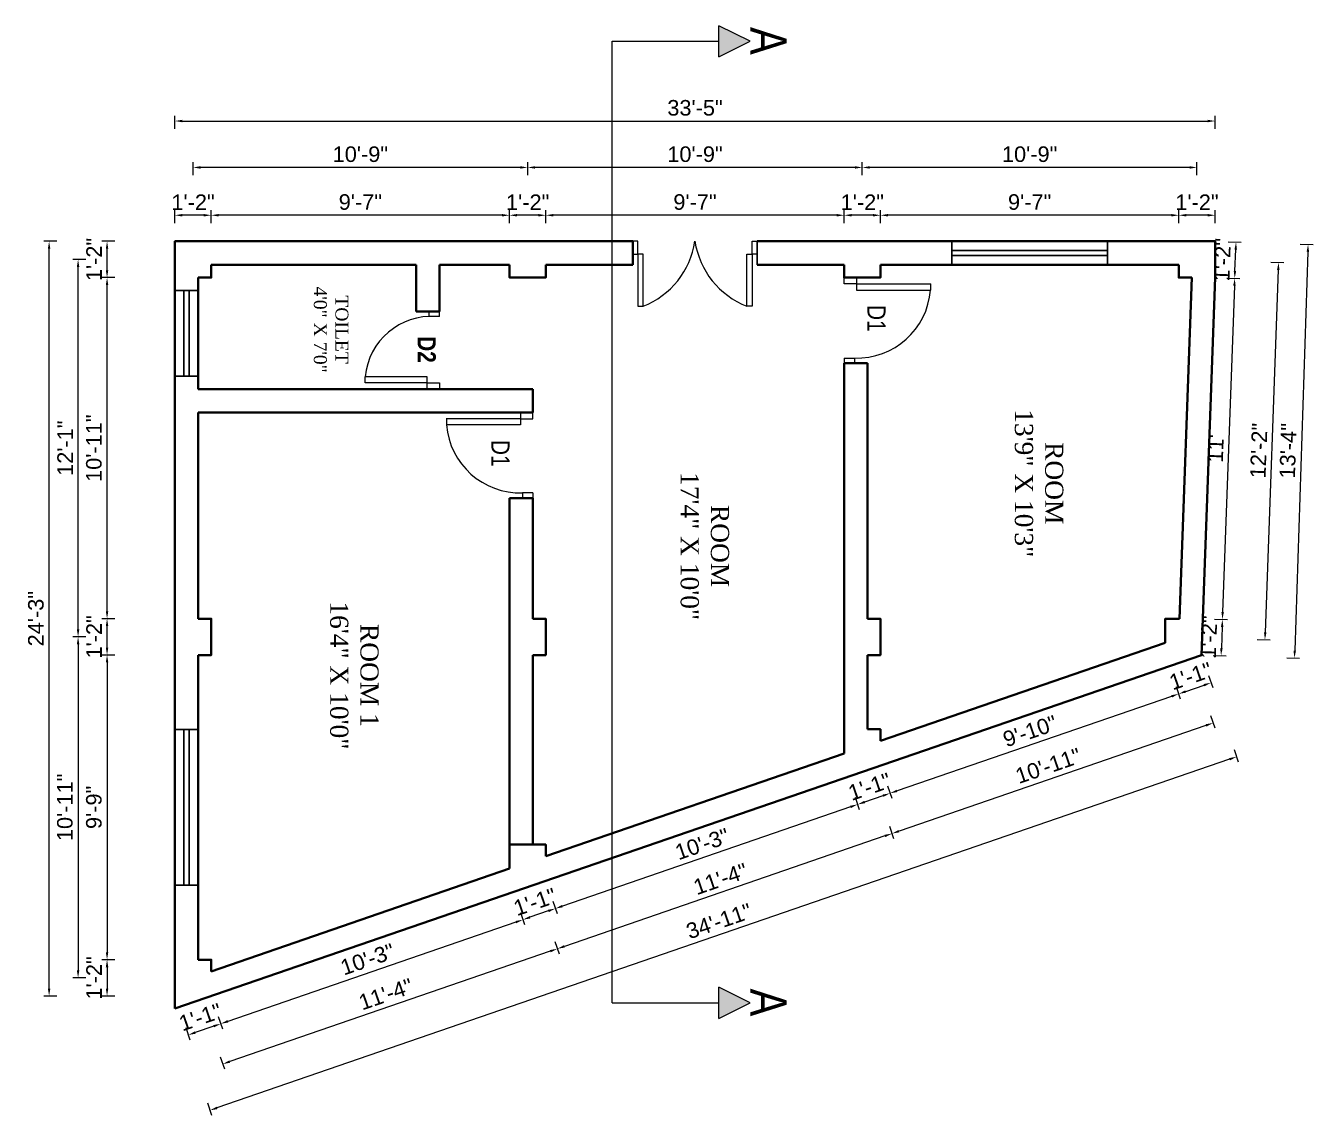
# Model space of a CAD drawing. Header units: inches. Extents: x 352731 to 371558, y -52658 to -39161.
# Drawn here: x 363272.7 to 363769.1, y -50740.5 to -50320.4 of the extents above; entities that cross this region are included whole.
import ezdxf

# ---------------------------------------------------------------- set-up
doc = ezdxf.new("R2010")
doc.units = ezdxf.units.IN
doc.header["$LTSCALE"] = 2
doc.header["$MEASUREMENT"] = 0
doc.header["$PDMODE"] = 34
doc.layers.get('0').update_dxf_attribs({"linetype": 'CONTINUOUS'})
doc.layers.get('DEFPOINTS').update_dxf_attribs({"color": 141, "linetype": 'CONTINUOUS'})
for name, color, linetype, lineweight in [('dimension', 160, 'CONTINUOUS', 15), ('door', 20, 'CONTINUOUS', 35), ('steps', 253, 'CONTINUOUS', 20)]:
    doc.layers.add(name, color=color, linetype=linetype, lineweight=lineweight)
doc.styles.add('Lettring Text', font='arial.ttf')
doc.styles.get("Standard").update_dxf_attribs({"font": 'ARIALN.TTF'})
doc.dimstyles.new('Copy of Standard', dxfattribs={"dimtxt": 6, "dimasz": 2.875, "dimexe": 2, "dimexo": 4, "dimgap": 2, "dimtad": 1, "dimdec": 0, "dimrnd": 1, "dimzin": 0, "dimdsep": 46, "dimlunit": 4, "dimtxsty": 'Lettring Text', "dimcen": 0.1, "dimclrd": 7, "dimclre": 7, "dimclrt": 7, "dimazin": 0, "dimtfac": 0.645, "dimtdec": 0, "dimtmove": 1, "dimatfit": 0, "dimfxl": 3, "dimfxlon": 1, "dimtfillclr": 256, "dimtolj": 1, "dimtzin": 0, "dimlwd": -1, "dimlwe": -1, "dimarcsym": 2})

# ---------------------------------------------------------------- blocks, each defined once
blk = doc.blocks.new('*D834')
at = {"layer": 'DEFPOINTS', "color": 0, "ltscale": 0.5, "transparency": 16777216}
for p in [(363731.24, -50403.52), (363739.29, -50403.81), (363731.24, -50417.52)]:
    blk.add_point(p, dxfattribs=at)
at = {"layer": 'steps', "color": 7, "ltscale": 0.5, "transparency": 16777216}
for p, q in [((363736.29, -50403.7), (363741.29, -50403.88)), ((363738.89, -50414.92), (363739.19, -50406.68)), ((363735.79, -50417.69), (363740.78, -50417.87))]:
    blk.add_line(p, q, dxfattribs=at)
for points in [[(363738.71, -50406.67), (363739.66, -50406.7), (363739.29, -50403.81)], [(363738.41, -50414.9), (363739.37, -50414.94), (363738.79, -50417.79)]]:
    blk.add_solid(points, dxfattribs=at)
at = {"layer": 'steps', "color": 7, "ltscale": 0.5, "transparency": 16777216, "insert": (363734.03, -50410.62), "char_height": 6, "attachment_point": 5, "rotation": 87.9379, "style": 'Lettring Text'}
blk.add_mtext('\\A1;1\'-2"', dxfattribs=at)
blk = doc.blocks.new('*D835')
at = {"layer": 'DEFPOINTS', "color": 0, "ltscale": 0.5, "transparency": 16777216}
for p in [(363731.24, -50417.52), (363726, -50549.02), (363734.05, -50549.31)]:
    blk.add_point(p, dxfattribs=at)
at = {"layer": 'steps', "color": 7, "ltscale": 0.5, "transparency": 16777216}
for p, q in [((363738.68, -50420.67), (363734.15, -50546.44)), ((363735.79, -50417.69), (363740.78, -50417.87)), ((363731.05, -50549.2), (363736.05, -50549.38))]:
    blk.add_line(p, q, dxfattribs=at)
for points in [[(363738.2, -50420.65), (363739.16, -50420.68), (363738.79, -50417.79)], [(363733.67, -50546.42), (363734.63, -50546.45), (363734.05, -50549.31)]]:
    blk.add_solid(points, dxfattribs=at)
at = {"layer": 'steps', "color": 7, "ltscale": 0.5, "transparency": 16777216, "insert": (363731.41, -50483.37), "char_height": 6, "attachment_point": 5, "rotation": 87.9379, "style": 'Lettring Text'}
blk.add_mtext("\\A1;11'", dxfattribs=at)
blk = doc.blocks.new('*D836')
at = {"layer": 'DEFPOINTS', "color": 0, "ltscale": 0.5, "transparency": 16777216}
for p in [(363726, -50549.02), (363726, -50563.02), (363733.55, -50563.29)]:
    blk.add_point(p, dxfattribs=at)
at = {"layer": 'steps', "color": 7, "ltscale": 0.5, "transparency": 16777216}
for p, q in [((363731.05, -50549.2), (363736.05, -50549.38)), ((363733.95, -50552.18), (363733.65, -50560.42)), ((363730.55, -50563.18), (363735.55, -50563.36))]:
    blk.add_line(p, q, dxfattribs=at)
for points in [[(363733.47, -50552.16), (363734.43, -50552.2), (363734.05, -50549.31)], [(363733.17, -50560.4), (363734.13, -50560.44), (363733.55, -50563.29)]]:
    blk.add_solid(points, dxfattribs=at)
at = {"layer": 'steps', "color": 7, "ltscale": 0.5, "transparency": 16777216, "insert": (363728.79, -50556.12), "char_height": 6, "attachment_point": 5, "rotation": 87.9379, "style": 'Lettring Text'}
blk.add_mtext('\\A1;1\'-2"', dxfattribs=at)
blk = doc.blocks.new('*D837')
at = {"layer": 'DEFPOINTS', "color": 0, "ltscale": 0.5, "transparency": 16777216}
for p in [(363724.24, -50410.52), (363719, -50556.02), (363750.45, -50557.15)]:
    blk.add_point(p, dxfattribs=at)
at = {"layer": 'steps', "color": 7, "ltscale": 0.5, "transparency": 16777216}
for p, q in [((363752.69, -50411.55), (363757.69, -50411.73)), ((363755.59, -50414.53), (363750.56, -50554.28)), ((363747.45, -50557.04), (363752.45, -50557.22))]:
    blk.add_line(p, q, dxfattribs=at)
for points in [[(363755.11, -50414.51), (363756.07, -50414.54), (363755.69, -50411.65)], [(363750.08, -50554.26), (363751.04, -50554.3), (363750.45, -50557.15)]]:
    blk.add_solid(points, dxfattribs=at)
at = {"layer": 'steps', "color": 7, "ltscale": 0.5, "transparency": 16777216, "insert": (363748.06, -50484.22), "char_height": 6, "attachment_point": 5, "rotation": 87.9379, "style": 'Lettring Text'}
blk.add_mtext('\\A1;12\'-2"', dxfattribs=at)
blk = doc.blocks.new('*D838')
at = {"layer": 'DEFPOINTS', "color": 0, "ltscale": 0.5, "transparency": 16777216}
for p in [(363731.24, -50403.52), (363726, -50563.02), (363761.83, -50564.2)]:
    blk.add_point(p, dxfattribs=at)
at = {"layer": 'steps', "color": 7, "ltscale": 0.5, "transparency": 16777216}
for p, q in [((363766.98, -50407.57), (363761.93, -50561.32)), ((363764.07, -50404.6), (363769.07, -50404.76)), ((363758.84, -50564.1), (363763.83, -50564.26))]:
    blk.add_line(p, q, dxfattribs=at)
for points in [[(363766.5, -50407.56), (363767.46, -50407.59), (363767.07, -50404.7)], [(363761.45, -50561.31), (363762.41, -50561.34), (363761.83, -50564.2)]]:
    blk.add_solid(points, dxfattribs=at)
at = {"layer": 'steps', "color": 7, "ltscale": 0.5, "transparency": 16777216, "insert": (363759.39, -50484.28), "char_height": 6, "attachment_point": 5, "rotation": 88.1187, "style": 'Lettring Text'}
blk.add_mtext('\\A1;13\'-4"', dxfattribs=at)
blk = doc.blocks.new('*D839')
at = {"layer": 'DEFPOINTS', "color": 0, "ltscale": 0.5, "transparency": 16777216}
for p in [(363304.08, -50549.02), (363330.23, -50549.02), (363330.23, -50563.02)]:
    blk.add_point(p, dxfattribs=at)
at = {"layer": 'steps', "color": 7, "ltscale": 0.5, "transparency": 16777216}
for p, q in [((363307.08, -50549.02), (363302.08, -50549.02)), ((363304.08, -50560.14), (363304.08, -50551.89)), ((363307.08, -50563.02), (363302.08, -50563.02))]:
    blk.add_line(p, q, dxfattribs=at)
for points in [[(363303.6, -50551.89), (363304.56, -50551.89), (363304.08, -50549.02)], [(363303.6, -50560.14), (363304.56, -50560.14), (363304.08, -50563.02)]]:
    blk.add_solid(points, dxfattribs=at)
at = {"layer": 'steps', "color": 7, "ltscale": 0.5, "transparency": 16777216, "insert": (363299.07, -50556.02), "char_height": 6, "attachment_point": 5, "rotation": 90, "style": 'Lettring Text'}
blk.add_mtext('\\A1;1\'-2"', dxfattribs=at)
blk = doc.blocks.new('*D840')
at = {"layer": 'DEFPOINTS', "color": 0, "ltscale": 0.5, "transparency": 16777216}
for p in [(363304.08, -50417.52), (363330.23, -50417.52), (363330.23, -50549.02)]:
    blk.add_point(p, dxfattribs=at)
at = {"layer": 'steps', "color": 7, "ltscale": 0.5, "transparency": 16777216}
for p, q in [((363307.08, -50417.52), (363302.08, -50417.52)), ((363304.08, -50546.14), (363304.08, -50420.4)), ((363307.08, -50549.02), (363302.08, -50549.02))]:
    blk.add_line(p, q, dxfattribs=at)
for points in [[(363303.6, -50420.4), (363304.56, -50420.4), (363304.08, -50417.52)], [(363303.6, -50546.14), (363304.56, -50546.14), (363304.08, -50549.02)]]:
    blk.add_solid(points, dxfattribs=at)
at = {"layer": 'steps', "color": 7, "ltscale": 0.5, "transparency": 16777216, "insert": (363299.02, -50483.27), "char_height": 6, "attachment_point": 5, "rotation": 90, "style": 'Lettring Text'}
blk.add_mtext('\\A1;10\'-11"', dxfattribs=at)
blk = doc.blocks.new('*D841')
at = {"layer": 'DEFPOINTS', "color": 0, "ltscale": 0.5, "transparency": 16777216}
for p in [(363304.08, -50403.52), (363330.23, -50403.52), (363330.23, -50417.52)]:
    blk.add_point(p, dxfattribs=at)
at = {"layer": 'steps', "color": 7, "ltscale": 0.5, "transparency": 16777216}
for p, q in [((363307.08, -50403.52), (363302.08, -50403.52)), ((363304.08, -50414.65), (363304.08, -50406.4)), ((363307.08, -50417.52), (363302.08, -50417.52))]:
    blk.add_line(p, q, dxfattribs=at)
for points in [[(363303.6, -50406.4), (363304.56, -50406.4), (363304.08, -50403.52)], [(363303.6, -50414.65), (363304.56, -50414.65), (363304.08, -50417.52)]]:
    blk.add_solid(points, dxfattribs=at)
at = {"layer": 'steps', "color": 7, "ltscale": 0.5, "transparency": 16777216, "insert": (363299.07, -50410.52), "char_height": 6, "attachment_point": 5, "rotation": 90, "style": 'Lettring Text'}
blk.add_mtext('\\A1;1\'-2"', dxfattribs=at)
blk = doc.blocks.new('*D842')
at = {"layer": 'DEFPOINTS', "color": 0, "ltscale": 0.5, "transparency": 16777216}
for p in [(363292.91, -50410.52), (363337.23, -50410.52), (363337.23, -50556.02)]:
    blk.add_point(p, dxfattribs=at)
at = {"layer": 'steps', "color": 7, "ltscale": 0.5, "transparency": 16777216}
for p, q in [((363295.91, -50410.52), (363290.91, -50410.52)), ((363292.91, -50553.14), (363292.91, -50413.4)), ((363295.91, -50556.02), (363290.91, -50556.02))]:
    blk.add_line(p, q, dxfattribs=at)
for points in [[(363292.44, -50413.4), (363293.39, -50413.4), (363292.91, -50410.52)], [(363292.44, -50553.14), (363293.39, -50553.14), (363292.91, -50556.02)]]:
    blk.add_solid(points, dxfattribs=at)
at = {"layer": 'steps', "color": 7, "ltscale": 0.5, "transparency": 16777216, "insert": (363287.9, -50483.27), "char_height": 6, "attachment_point": 5, "rotation": 90, "style": 'Lettring Text'}
blk.add_mtext('\\A1;12\'-1"', dxfattribs=at)
blk = doc.blocks.new('*D843')
at = {"layer": 'DEFPOINTS', "color": 0, "ltscale": 0.5, "transparency": 16777216}
for p in [(363281.74, -50403.52), (363330.23, -50403.52), (363330.23, -50694.51)]:
    blk.add_point(p, dxfattribs=at)
at = {"layer": 'steps', "color": 7, "ltscale": 0.5, "transparency": 16777216}
for p, q in [((363284.74, -50403.52), (363279.74, -50403.52)), ((363281.74, -50691.63), (363281.74, -50406.4)), ((363284.74, -50694.51), (363279.74, -50694.51))]:
    blk.add_line(p, q, dxfattribs=at)
for points in [[(363281.26, -50406.4), (363282.22, -50406.4), (363281.74, -50403.52)], [(363281.26, -50691.63), (363282.22, -50691.63), (363281.74, -50694.51)]]:
    blk.add_solid(points, dxfattribs=at)
at = {"layer": 'steps', "color": 7, "ltscale": 0.5, "transparency": 16777216, "insert": (363276.67, -50549.01), "char_height": 6, "attachment_point": 5, "rotation": 90, "style": 'Lettring Text'}
blk.add_mtext('\\A1;24\'-3"', dxfattribs=at)
blk = doc.blocks.new('*D844')
at = {"layer": 'DEFPOINTS', "color": 0, "ltscale": 0.5, "transparency": 16777216}
for p in [(363719, -50556.02), (363595.23, -50598.65), (363606.67, -50631.86)]:
    blk.add_point(p, dxfattribs=at)
at = {"layer": 'steps', "color": 7, "ltscale": 0.5, "transparency": 16777216}
for p, q in [((363727.72, -50590.16), (363609.39, -50630.92)), ((363729.46, -50586.39), (363731.09, -50591.12)), ((363605.69, -50629.02), (363607.32, -50633.75))]:
    blk.add_line(p, q, dxfattribs=at)
for points in [[(363727.57, -50589.71), (363727.88, -50590.62), (363730.44, -50589.23)], [(363609.23, -50630.47), (363609.54, -50631.37), (363606.67, -50631.86)]]:
    blk.add_solid(points, dxfattribs=at)
at = {"layer": 'steps', "color": 7, "ltscale": 0.5, "transparency": 16777216, "insert": (363666.9, -50605.75), "char_height": 6, "attachment_point": 5, "rotation": 19.0044, "style": 'Lettring Text'}
blk.add_mtext('\\A1;10\'-11"', dxfattribs=at)
blk = doc.blocks.new('*D845')
at = {"layer": 'DEFPOINTS', "color": 0, "ltscale": 0.5, "transparency": 16777216}
for p in [(363337.23, -50556.02), (363292.91, -50687.51), (363337.23, -50687.51)]:
    blk.add_point(p, dxfattribs=at)
at = {"layer": 'steps', "color": 7, "ltscale": 0.5, "transparency": 16777216}
for p, q in [((363295.91, -50556.02), (363290.91, -50556.02)), ((363292.91, -50558.89), (363292.91, -50684.63)), ((363295.91, -50687.51), (363290.91, -50687.51))]:
    blk.add_line(p, q, dxfattribs=at)
for points in [[(363292.44, -50558.89), (363293.39, -50558.89), (363292.91, -50556.02)], [(363292.44, -50684.63), (363293.39, -50684.63), (363292.91, -50687.51)]]:
    blk.add_solid(points, dxfattribs=at)
at = {"layer": 'steps', "color": 7, "ltscale": 0.5, "transparency": 16777216, "insert": (363287.85, -50621.76), "char_height": 6, "attachment_point": 5, "rotation": 90, "style": 'Lettring Text'}
blk.add_mtext('\\A1;10\'-11"', dxfattribs=at)
blk = doc.blocks.new('*D846')
at = {"layer": 'DEFPOINTS', "color": 0, "ltscale": 0.5, "transparency": 16777216}
for p in [(363330.23, -50563.02), (363304.08, -50680.51), (363330.23, -50680.51)]:
    blk.add_point(p, dxfattribs=at)
at = {"layer": 'steps', "color": 7, "ltscale": 0.5, "transparency": 16777216}
for p, q in [((363307.08, -50563.02), (363302.08, -50563.02)), ((363304.08, -50565.89), (363304.08, -50677.63)), ((363307.08, -50680.51), (363302.08, -50680.51))]:
    blk.add_line(p, q, dxfattribs=at)
for points in [[(363303.6, -50565.89), (363304.56, -50565.89), (363304.08, -50563.02)], [(363303.6, -50677.63), (363304.56, -50677.63), (363304.08, -50680.51)]]:
    blk.add_solid(points, dxfattribs=at)
at = {"layer": 'steps', "color": 7, "ltscale": 0.5, "transparency": 16777216, "insert": (363299.02, -50621.76), "char_height": 6, "attachment_point": 5, "rotation": 90, "style": 'Lettring Text'}
blk.add_mtext('\\A1;9\'-9"', dxfattribs=at)
blk = doc.blocks.new('*D847')
at = {"layer": 'DEFPOINTS', "color": 0, "ltscale": 0.5, "transparency": 16777216}
for p in [(363330.23, -50680.51), (363304.08, -50694.51), (363330.23, -50694.51)]:
    blk.add_point(p, dxfattribs=at)
at = {"layer": 'steps', "color": 7, "ltscale": 0.5, "transparency": 16777216}
for p, q in [((363307.08, -50680.51), (363302.08, -50680.51)), ((363304.08, -50683.38), (363304.08, -50691.63)), ((363307.08, -50694.51), (363302.08, -50694.51))]:
    blk.add_line(p, q, dxfattribs=at)
for points in [[(363303.6, -50683.38), (363304.56, -50683.38), (363304.08, -50680.51)], [(363303.6, -50691.63), (363304.56, -50691.63), (363304.08, -50694.51)]]:
    blk.add_solid(points, dxfattribs=at)
at = {"layer": 'steps', "color": 7, "ltscale": 0.5, "transparency": 16777216, "insert": (363299.07, -50687.51), "char_height": 6, "attachment_point": 5, "rotation": 90, "style": 'Lettring Text'}
blk.add_mtext('\\A1;1\'-2"', dxfattribs=at)
blk = doc.blocks.new('*D848')
at = {"layer": 'DEFPOINTS', "color": 0, "ltscale": 0.5, "transparency": 16777216}
for p in [(363717.24, -50393.46), (363717.24, -50403.52), (363731.24, -50403.52)]:
    blk.add_point(p, dxfattribs=at)
at = {"layer": 'steps', "color": 7, "ltscale": 0.5, "transparency": 16777216}
for p, q in [((363717.24, -50396.46), (363717.24, -50391.46)), ((363731.24, -50396.46), (363731.24, -50391.46)), ((363728.37, -50393.46), (363720.12, -50393.46))]:
    blk.add_line(p, q, dxfattribs=at)
for points in [[(363720.12, -50392.98), (363720.12, -50393.94), (363717.24, -50393.46)], [(363728.37, -50392.98), (363728.37, -50393.94), (363731.24, -50393.46)]]:
    blk.add_solid(points, dxfattribs=at)
at = {"layer": 'steps', "color": 7, "ltscale": 0.5, "transparency": 16777216, "insert": (363724.24, -50388.45), "char_height": 6, "attachment_point": 5, "style": 'Lettring Text'}
blk.add_mtext('\\A1;1\'-2"', dxfattribs=at)
blk = doc.blocks.new('*D849')
at = {"layer": 'DEFPOINTS', "color": 0, "ltscale": 0.5, "transparency": 16777216}
for p in [(363602.23, -50393.46), (363602.23, -50403.52), (363717.24, -50403.52)]:
    blk.add_point(p, dxfattribs=at)
at = {"layer": 'steps', "color": 7, "ltscale": 0.5, "transparency": 16777216}
for p, q in [((363602.23, -50396.46), (363602.23, -50391.46)), ((363717.24, -50396.46), (363717.24, -50391.46)), ((363714.37, -50393.46), (363605.11, -50393.46))]:
    blk.add_line(p, q, dxfattribs=at)
for points in [[(363605.11, -50392.98), (363605.11, -50393.94), (363602.23, -50393.46)], [(363714.37, -50392.98), (363714.37, -50393.94), (363717.24, -50393.46)]]:
    blk.add_solid(points, dxfattribs=at)
at = {"layer": 'steps', "color": 7, "ltscale": 0.5, "transparency": 16777216, "insert": (363659.74, -50388.4), "char_height": 6, "attachment_point": 5, "style": 'Lettring Text'}
blk.add_mtext('\\A1;9\'-7"', dxfattribs=at)
blk = doc.blocks.new('*D850')
at = {"layer": 'DEFPOINTS', "color": 0, "ltscale": 0.5, "transparency": 16777216}
for p in [(363588.23, -50393.46), (363588.23, -50403.52), (363602.23, -50403.52)]:
    blk.add_point(p, dxfattribs=at)
at = {"layer": 'steps', "color": 7, "ltscale": 0.5, "transparency": 16777216}
for p, q in [((363588.23, -50396.46), (363588.23, -50391.46)), ((363602.23, -50396.46), (363602.23, -50391.46)), ((363599.36, -50393.46), (363591.11, -50393.46))]:
    blk.add_line(p, q, dxfattribs=at)
for points in [[(363591.11, -50392.98), (363591.11, -50393.94), (363588.23, -50393.46)], [(363599.36, -50392.98), (363599.36, -50393.94), (363602.23, -50393.46)]]:
    blk.add_solid(points, dxfattribs=at)
at = {"layer": 'steps', "color": 7, "ltscale": 0.5, "transparency": 16777216, "insert": (363595.23, -50388.45), "char_height": 6, "attachment_point": 5, "style": 'Lettring Text'}
blk.add_mtext('\\A1;1\'-2"', dxfattribs=at)
blk = doc.blocks.new('*D851')
at = {"layer": 'DEFPOINTS', "color": 0, "ltscale": 0.5, "transparency": 16777216}
for p in [(363473.23, -50393.46), (363473.23, -50403.52), (363588.23, -50403.52)]:
    blk.add_point(p, dxfattribs=at)
at = {"layer": 'steps', "color": 7, "ltscale": 0.5, "transparency": 16777216}
for p, q in [((363473.23, -50396.46), (363473.23, -50391.46)), ((363588.23, -50396.46), (363588.23, -50391.46)), ((363585.36, -50393.46), (363476.11, -50393.46))]:
    blk.add_line(p, q, dxfattribs=at)
for points in [[(363476.11, -50392.98), (363476.11, -50393.94), (363473.23, -50393.46)], [(363585.36, -50392.98), (363585.36, -50393.94), (363588.23, -50393.46)]]:
    blk.add_solid(points, dxfattribs=at)
at = {"layer": 'steps', "color": 7, "ltscale": 0.5, "transparency": 16777216, "insert": (363530.73, -50388.4), "char_height": 6, "attachment_point": 5, "style": 'Lettring Text'}
blk.add_mtext('\\A1;9\'-7"', dxfattribs=at)
blk = doc.blocks.new('*D852')
at = {"layer": 'DEFPOINTS', "color": 0, "ltscale": 0.5, "transparency": 16777216}
for p in [(363459.23, -50393.46), (363459.23, -50403.52), (363473.23, -50403.52)]:
    blk.add_point(p, dxfattribs=at)
at = {"layer": 'steps', "color": 7, "ltscale": 0.5, "transparency": 16777216}
for p, q in [((363459.23, -50396.46), (363459.23, -50391.46)), ((363473.23, -50396.46), (363473.23, -50391.46)), ((363470.36, -50393.46), (363462.11, -50393.46))]:
    blk.add_line(p, q, dxfattribs=at)
for points in [[(363462.11, -50392.98), (363462.11, -50393.94), (363459.23, -50393.46)], [(363470.36, -50392.98), (363470.36, -50393.94), (363473.23, -50393.46)]]:
    blk.add_solid(points, dxfattribs=at)
at = {"layer": 'steps', "color": 7, "ltscale": 0.5, "transparency": 16777216, "insert": (363466.23, -50388.45), "char_height": 6, "attachment_point": 5, "style": 'Lettring Text'}
blk.add_mtext('\\A1;1\'-2"', dxfattribs=at)
blk = doc.blocks.new('*D853')
at = {"layer": 'DEFPOINTS', "color": 0, "ltscale": 0.5, "transparency": 16777216}
for p in [(363344.23, -50393.46), (363344.23, -50403.52), (363459.23, -50403.52)]:
    blk.add_point(p, dxfattribs=at)
at = {"layer": 'steps', "color": 7, "ltscale": 0.5, "transparency": 16777216}
for p, q in [((363344.23, -50396.46), (363344.23, -50391.46)), ((363459.23, -50396.46), (363459.23, -50391.46)), ((363456.36, -50393.46), (363347.11, -50393.46))]:
    blk.add_line(p, q, dxfattribs=at)
for points in [[(363347.11, -50392.98), (363347.11, -50393.94), (363344.23, -50393.46)], [(363456.36, -50392.98), (363456.36, -50393.94), (363459.23, -50393.46)]]:
    blk.add_solid(points, dxfattribs=at)
at = {"layer": 'steps', "color": 7, "ltscale": 0.5, "transparency": 16777216, "insert": (363401.73, -50388.4), "char_height": 6, "attachment_point": 5, "style": 'Lettring Text'}
blk.add_mtext('\\A1;9\'-7"', dxfattribs=at)
blk = doc.blocks.new('*D854')
at = {"layer": 'DEFPOINTS', "color": 0, "ltscale": 0.5, "transparency": 16777216}
for p in [(363330.23, -50393.46), (363330.23, -50403.52), (363344.23, -50403.52)]:
    blk.add_point(p, dxfattribs=at)
at = {"layer": 'steps', "color": 7, "ltscale": 0.5, "transparency": 16777216}
for p, q in [((363330.23, -50396.46), (363330.23, -50391.46)), ((363344.23, -50396.46), (363344.23, -50391.46)), ((363341.36, -50393.46), (363333.11, -50393.46))]:
    blk.add_line(p, q, dxfattribs=at)
for points in [[(363333.11, -50392.98), (363333.11, -50393.94), (363330.23, -50393.46)], [(363341.36, -50392.98), (363341.36, -50393.94), (363344.23, -50393.46)]]:
    blk.add_solid(points, dxfattribs=at)
at = {"layer": 'steps', "color": 7, "ltscale": 0.5, "transparency": 16777216, "insert": (363337.23, -50388.45), "char_height": 6, "attachment_point": 5, "style": 'Lettring Text'}
blk.add_mtext('\\A1;1\'-2"', dxfattribs=at)
blk = doc.blocks.new('*D855')
at = {"layer": 'DEFPOINTS', "color": 0, "ltscale": 0.5, "transparency": 16777216}
for p in [(363595.23, -50375.03), (363595.23, -50410.52), (363724.24, -50410.52)]:
    blk.add_point(p, dxfattribs=at)
at = {"layer": 'steps', "color": 7, "ltscale": 0.5, "transparency": 16777216}
for p, q in [((363595.23, -50378.03), (363595.23, -50373.03)), ((363721.37, -50375.03), (363598.11, -50375.03)), ((363724.24, -50378.03), (363724.24, -50373.03))]:
    blk.add_line(p, q, dxfattribs=at)
for points in [[(363598.11, -50374.55), (363598.11, -50375.51), (363595.23, -50375.03)], [(363721.37, -50374.55), (363721.37, -50375.51), (363724.24, -50375.03)]]:
    blk.add_solid(points, dxfattribs=at)
at = {"layer": 'steps', "color": 7, "ltscale": 0.5, "transparency": 16777216, "insert": (363659.74, -50369.96), "char_height": 6, "attachment_point": 5, "style": 'Lettring Text'}
blk.add_mtext('\\A1;10\'-9"', dxfattribs=at)
blk = doc.blocks.new('*D856')
at = {"layer": 'DEFPOINTS', "color": 0, "ltscale": 0.5, "transparency": 16777216}
for p in [(363466.23, -50375.03), (363466.23, -50410.52), (363595.23, -50410.52)]:
    blk.add_point(p, dxfattribs=at)
at = {"layer": 'steps', "color": 7, "ltscale": 0.5, "transparency": 16777216}
for p, q in [((363466.23, -50378.03), (363466.23, -50373.03)), ((363592.36, -50375.03), (363469.11, -50375.03)), ((363595.23, -50378.03), (363595.23, -50373.03))]:
    blk.add_line(p, q, dxfattribs=at)
for points in [[(363469.11, -50374.55), (363469.11, -50375.51), (363466.23, -50375.03)], [(363592.36, -50374.55), (363592.36, -50375.51), (363595.23, -50375.03)]]:
    blk.add_solid(points, dxfattribs=at)
at = {"layer": 'steps', "color": 7, "ltscale": 0.5, "transparency": 16777216, "insert": (363530.73, -50369.96), "char_height": 6, "attachment_point": 5, "style": 'Lettring Text'}
blk.add_mtext('\\A1;10\'-9"', dxfattribs=at)
blk = doc.blocks.new('*D857')
at = {"layer": 'DEFPOINTS', "color": 0, "ltscale": 0.5, "transparency": 16777216}
for p in [(363337.23, -50375.03), (363337.23, -50410.52), (363466.23, -50410.52)]:
    blk.add_point(p, dxfattribs=at)
at = {"layer": 'steps', "color": 7, "ltscale": 0.5, "transparency": 16777216}
for p, q in [((363337.23, -50378.03), (363337.23, -50373.03)), ((363463.36, -50375.03), (363340.11, -50375.03)), ((363466.23, -50378.03), (363466.23, -50373.03))]:
    blk.add_line(p, q, dxfattribs=at)
for points in [[(363340.11, -50374.55), (363340.11, -50375.51), (363337.23, -50375.03)], [(363463.36, -50374.55), (363463.36, -50375.51), (363466.23, -50375.03)]]:
    blk.add_solid(points, dxfattribs=at)
at = {"layer": 'steps', "color": 7, "ltscale": 0.5, "transparency": 16777216, "insert": (363401.73, -50369.96), "char_height": 6, "attachment_point": 5, "style": 'Lettring Text'}
blk.add_mtext('\\A1;10\'-9"', dxfattribs=at)
blk = doc.blocks.new('*D858')
at = {"layer": 'DEFPOINTS', "color": 0, "ltscale": 0.5, "transparency": 16777216}
for p in [(363731.24, -50357.14), (363330.23, -50403.52), (363731.24, -50403.52)]:
    blk.add_point(p, dxfattribs=at)
at = {"layer": 'steps', "color": 7, "ltscale": 0.5, "transparency": 16777216}
for p, q in [((363330.23, -50360.14), (363330.23, -50355.14)), ((363333.11, -50357.14), (363728.37, -50357.14)), ((363731.24, -50360.14), (363731.24, -50355.14))]:
    blk.add_line(p, q, dxfattribs=at)
for points in [[(363333.11, -50356.66), (363333.11, -50357.62), (363330.23, -50357.14)], [(363728.37, -50356.66), (363728.37, -50357.62), (363731.24, -50357.14)]]:
    blk.add_solid(points, dxfattribs=at)
at = {"layer": 'steps', "color": 7, "ltscale": 0.5, "transparency": 16777216, "insert": (363530.74, -50352.08), "char_height": 6, "attachment_point": 5, "style": 'Lettring Text'}
blk.add_mtext('\\A1;33\'-5"', dxfattribs=at)
blk = doc.blocks.new('*D859')
at = {"layer": 'DEFPOINTS', "color": 0, "ltscale": 0.5, "transparency": 16777216}
for p in [(363712, -50563.02), (363602.23, -50605.65), (363605.91, -50616.33)]:
    blk.add_point(p, dxfattribs=at)
at = {"layer": 'steps', "color": 7, "ltscale": 0.5, "transparency": 16777216}
for p, q in [((363716.19, -50575.18), (363717.82, -50579.91)), ((363714.45, -50578.95), (363608.63, -50615.4)), ((363604.93, -50613.5), (363606.56, -50618.23))]:
    blk.add_line(p, q, dxfattribs=at)
for points in [[(363714.29, -50578.5), (363714.61, -50579.41), (363717.17, -50578.02)], [(363608.47, -50614.95), (363608.79, -50615.85), (363605.91, -50616.33)]]:
    blk.add_solid(points, dxfattribs=at)
at = {"layer": 'steps', "color": 7, "ltscale": 0.5, "transparency": 16777216, "insert": (363659.89, -50592.39), "char_height": 6, "attachment_point": 5, "rotation": 19.0044, "style": 'Lettring Text'}
blk.add_mtext('\\A1;9\'-10"', dxfattribs=at)
blk = doc.blocks.new('*D860')
at = {"layer": 'DEFPOINTS', "color": 0, "ltscale": 0.5, "transparency": 16777216}
for p in [(363588.23, -50605.65), (363602.23, -50605.65), (363593.4, -50620.64)]:
    blk.add_point(p, dxfattribs=at)
at = {"layer": 'steps', "color": 7, "ltscale": 0.5, "transparency": 16777216}
for p, q in [((363604.93, -50613.5), (363606.56, -50618.23)), ((363592.42, -50617.81), (363594.05, -50622.54)), ((363603.19, -50617.27), (363596.11, -50619.71))]:
    blk.add_line(p, q, dxfattribs=at)
for points in [[(363595.96, -50619.26), (363596.27, -50620.16), (363593.4, -50620.64)], [(363603.04, -50616.82), (363603.35, -50617.72), (363605.91, -50616.33)]]:
    blk.add_solid(points, dxfattribs=at)
at = {"layer": 'steps', "color": 7, "ltscale": 0.5, "transparency": 16777216, "insert": (363598.02, -50613.75), "char_height": 6, "attachment_point": 5, "rotation": 19.0044, "style": 'Lettring Text'}
blk.add_mtext('\\A1;1\'-1"', dxfattribs=at)
blk = doc.blocks.new('*D861')
at = {"layer": 'DEFPOINTS', "color": 0, "ltscale": 0.5, "transparency": 16777216}
for p in [(363588.23, -50605.65), (363473.23, -50650.08), (363476.91, -50660.76)]:
    blk.add_point(p, dxfattribs=at)
at = {"layer": 'steps', "color": 7, "ltscale": 0.5, "transparency": 16777216}
for p, q in [((363592.42, -50617.81), (363594.05, -50622.54)), ((363590.68, -50621.58), (363479.63, -50659.83)), ((363475.93, -50657.93), (363477.56, -50662.65))]:
    blk.add_line(p, q, dxfattribs=at)
for points in [[(363590.52, -50621.13), (363590.83, -50622.03), (363593.4, -50620.64)], [(363479.47, -50659.37), (363479.79, -50660.28), (363476.91, -50660.76)]]:
    blk.add_solid(points, dxfattribs=at)
at = {"layer": 'steps', "color": 7, "ltscale": 0.5, "transparency": 16777216, "insert": (363533.5, -50635.91), "char_height": 6, "attachment_point": 5, "rotation": 19.0044, "style": 'Lettring Text'}
blk.add_mtext('\\A1;10\'-3"', dxfattribs=at)
blk = doc.blocks.new('*D862')
at = {"layer": 'DEFPOINTS', "color": 0, "ltscale": 0.5, "transparency": 16777216}
for p in [(363459.23, -50650.08), (363473.23, -50650.08), (363464.4, -50665.07)]:
    blk.add_point(p, dxfattribs=at)
at = {"layer": 'steps', "color": 7, "ltscale": 0.5, "transparency": 16777216}
for p, q in [((363475.93, -50657.93), (363477.56, -50662.65)), ((363463.42, -50662.24), (363465.05, -50666.97)), ((363474.19, -50661.7), (363467.11, -50664.14))]:
    blk.add_line(p, q, dxfattribs=at)
for points in [[(363474.04, -50661.25), (363474.35, -50662.15), (363476.91, -50660.76)], [(363466.96, -50663.68), (363467.27, -50664.59), (363464.4, -50665.07)]]:
    blk.add_solid(points, dxfattribs=at)
at = {"layer": 'steps', "color": 7, "ltscale": 0.5, "transparency": 16777216, "insert": (363469.02, -50658.18), "char_height": 6, "attachment_point": 5, "rotation": 19.0044, "style": 'Lettring Text'}
blk.add_mtext('\\A1;1\'-1"', dxfattribs=at)
blk = doc.blocks.new('*D863')
at = {"layer": 'DEFPOINTS', "color": 0, "ltscale": 0.5, "transparency": 16777216}
for p in [(363459.23, -50650.08), (363344.23, -50694.51), (363347.91, -50705.19)]:
    blk.add_point(p, dxfattribs=at)
at = {"layer": 'steps', "color": 7, "ltscale": 0.5, "transparency": 16777216}
for p, q in [((363463.42, -50662.24), (363465.05, -50666.97)), ((363461.68, -50666.01), (363350.63, -50704.26)), ((363346.93, -50702.36), (363348.56, -50707.08))]:
    blk.add_line(p, q, dxfattribs=at)
for points in [[(363461.52, -50665.56), (363461.83, -50666.46), (363464.4, -50665.07)], [(363350.47, -50703.8), (363350.79, -50704.71), (363347.91, -50705.19)]]:
    blk.add_solid(points, dxfattribs=at)
at = {"layer": 'steps', "color": 7, "ltscale": 0.5, "transparency": 16777216, "insert": (363404.5, -50680.34), "char_height": 6, "attachment_point": 5, "rotation": 19.0044, "style": 'Lettring Text'}
blk.add_mtext('\\A1;10\'-3"', dxfattribs=at)
blk = doc.blocks.new('*D864')
at = {"layer": 'DEFPOINTS', "color": 0, "ltscale": 0.5, "transparency": 16777216}
for p in [(363330.23, -50694.51), (363344.23, -50694.51), (363335.4, -50709.5)]:
    blk.add_point(p, dxfattribs=at)
at = {"layer": 'steps', "color": 7, "ltscale": 0.5, "transparency": 16777216}
for p, q in [((363346.93, -50702.36), (363348.56, -50707.08)), ((363334.42, -50706.67), (363336.05, -50711.39)), ((363345.19, -50706.13), (363338.11, -50708.57))]:
    blk.add_line(p, q, dxfattribs=at)
for points in [[(363345.04, -50705.68), (363345.35, -50706.58), (363347.91, -50705.19)], [(363337.96, -50708.11), (363338.27, -50709.02), (363335.4, -50709.5)]]:
    blk.add_solid(points, dxfattribs=at)
at = {"layer": 'steps', "color": 7, "ltscale": 0.5, "transparency": 16777216, "insert": (363340.02, -50702.61), "char_height": 6, "attachment_point": 5, "rotation": 19.0044, "style": 'Lettring Text'}
blk.add_mtext('\\A1;1\'-1"', dxfattribs=at)
blk = doc.blocks.new('*D865')
at = {"layer": 'DEFPOINTS', "color": 0, "ltscale": 0.5, "transparency": 16777216}
for p in [(363712, -50563.02), (363726, -50563.02), (363729.68, -50573.71)]:
    blk.add_point(p, dxfattribs=at)
at = {"layer": 'steps', "color": 7, "ltscale": 0.5, "transparency": 16777216}
for p, q in [((363728.71, -50570.87), (363730.33, -50575.6)), ((363716.19, -50575.18), (363717.82, -50579.91)), ((363719.89, -50577.08), (363726.96, -50574.64))]:
    blk.add_line(p, q, dxfattribs=at)
for points in [[(363726.81, -50574.19), (363727.12, -50575.09), (363729.68, -50573.71)], [(363719.73, -50576.63), (363720.04, -50577.53), (363717.17, -50578.02)]]:
    blk.add_solid(points, dxfattribs=at)
at = {"layer": 'steps', "color": 7, "ltscale": 0.5, "transparency": 16777216, "insert": (363721.79, -50571.12), "char_height": 6, "attachment_point": 5, "rotation": 19.0044, "style": 'Lettring Text'}
blk.add_mtext('\\A1;1\'-1"', dxfattribs=at)
blk = doc.blocks.new('*D866')
at = {"layer": 'DEFPOINTS', "color": 0, "ltscale": 0.5, "transparency": 16777216}
for p in [(363595.23, -50598.65), (363466.23, -50643.08), (363477.67, -50676.28)]:
    blk.add_point(p, dxfattribs=at)
at = {"layer": 'steps', "color": 7, "ltscale": 0.5, "transparency": 16777216}
for p, q in [((363605.69, -50629.02), (363607.32, -50633.75)), ((363603.95, -50632.79), (363480.39, -50675.35)), ((363476.69, -50673.45), (363478.32, -50678.18))]:
    blk.add_line(p, q, dxfattribs=at)
for points in [[(363603.79, -50632.34), (363604.11, -50633.24), (363606.67, -50631.86)], [(363480.23, -50674.9), (363480.54, -50675.8), (363477.67, -50676.28)]]:
    blk.add_solid(points, dxfattribs=at)
at = {"layer": 'steps', "color": 7, "ltscale": 0.5, "transparency": 16777216, "insert": (363540.54, -50649.33), "char_height": 6, "attachment_point": 5, "rotation": 19.0044, "style": 'Lettring Text'}
blk.add_mtext('\\A1;11\'-4"', dxfattribs=at)
blk = doc.blocks.new('*D867')
at = {"layer": 'DEFPOINTS', "color": 0, "ltscale": 0.5, "transparency": 16777216}
for p in [(363466.23, -50643.08), (363337.23, -50687.51), (363348.67, -50720.71)]:
    blk.add_point(p, dxfattribs=at)
at = {"layer": 'steps', "color": 7, "ltscale": 0.5, "transparency": 16777216}
for p, q in [((363476.69, -50673.45), (363478.32, -50678.18)), ((363474.95, -50677.22), (363351.39, -50719.78)), ((363347.69, -50717.88), (363349.32, -50722.61))]:
    blk.add_line(p, q, dxfattribs=at)
for points in [[(363474.79, -50676.77), (363475.11, -50677.67), (363477.67, -50676.28)], [(363351.23, -50719.32), (363351.54, -50720.23), (363348.67, -50720.71)]]:
    blk.add_solid(points, dxfattribs=at)
at = {"layer": 'steps', "color": 7, "ltscale": 0.5, "transparency": 16777216, "insert": (363411.54, -50693.76), "char_height": 6, "attachment_point": 5, "rotation": 19.0044, "style": 'Lettring Text'}
blk.add_mtext('\\A1;11\'-4"', dxfattribs=at)
blk = doc.blocks.new('*D868')
at = {"layer": 'DEFPOINTS', "color": 0, "ltscale": 0.5, "transparency": 16777216}
for p in [(363726, -50563.02), (363330.23, -50699.33), (363343.75, -50738.57)]:
    blk.add_point(p, dxfattribs=at)
at = {"layer": 'steps', "color": 7, "ltscale": 0.5, "transparency": 16777216}
for p, q in [((363738.54, -50599.43), (363740.17, -50604.15)), ((363736.8, -50603.2), (363346.46, -50737.64)), ((363342.77, -50735.73), (363344.4, -50740.46))]:
    blk.add_line(p, q, dxfattribs=at)
for points in [[(363736.64, -50602.75), (363736.96, -50603.65), (363739.52, -50602.26)], [(363346.31, -50737.18), (363346.62, -50738.09), (363343.75, -50738.57)]]:
    blk.add_solid(points, dxfattribs=at)
at = {"layer": 'steps', "color": 7, "ltscale": 0.5, "transparency": 16777216, "insert": (363539.98, -50665.63), "char_height": 6, "attachment_point": 5, "rotation": 19.0044, "style": 'Lettring Text'}
blk.add_mtext('\\A1;34\'-11"', dxfattribs=at)

msp = doc.modelspace()

# ---------------------------------------------------------------- hatches: boundary and pattern name
at = {"linetype": 'ByBlock', "lineweight": 5}
for points in [[(363551.97, -50326.4), (363539.97, -50332.4), (363539.97, -50320.4)], [(363551.97, -50697.14), (363539.97, -50703.14), (363539.97, -50691.14)]]:
    msp.add_hatch(color=7, dxfattribs=at).paths.add_polyline_path(points)

# ---------------------------------------------------------------- linework, layer by layer
at = {"color": 7, "linetype": 'ByBlock', "lineweight": 5}
for p, q in [((363539.97, -50332.4), (363539.97, -50320.4)), ((363551.97, -50326.4), (363539.97, -50320.4)), ((363498.8, -50697.14), (363498.8, -50326.4)), ((363498.8, -50326.4), (363539.97, -50326.4)), ((363539.97, -50332.4), (363551.97, -50326.4)), ((363539.97, -50703.14), (363539.97, -50691.14)), ((363551.97, -50697.14), (363539.97, -50691.14)), ((363498.8, -50697.14), (363539.97, -50697.14)), ((363539.97, -50703.14), (363551.97, -50697.14))]:
    msp.add_line(p, q, dxfattribs=at)
at = {"ltscale": 0.5}
for p, q in [((363554.73, -50403.52), (363554.73, -50412.52)), ((363629.74, -50412.52), (363629.74, -50403.52)), ((363629.74, -50407.02), (363689.74, -50407.02)), ((363689.74, -50412.52), (363689.74, -50403.52)), ((363629.74, -50409.02), (363689.74, -50409.02)), ((363339.23, -50422.52), (363330.23, -50422.52)), ((363333.73, -50422.52), (363333.73, -50455.52)), ((363335.73, -50422.52), (363335.73, -50455.52)), ((363339.23, -50455.52), (363330.23, -50455.52)), ((363339.23, -50591.76), (363330.23, -50591.76)), ((363333.73, -50591.76), (363333.73, -50651.76)), ((363335.73, -50591.76), (363335.73, -50651.76)), ((363339.23, -50651.76), (363330.23, -50651.76))]:
    msp.add_line(p, q, dxfattribs=at)
at = {"layer": 'dimension', "ltscale": 7}
for p, q in [((363588.23, -50419.92), (363588.23, -50417.52)), ((363593.03, -50417.52), (363593.03, -50419.92)), ((363593.03, -50419.92), (363588.23, -50419.92)), ((363593.03, -50419.92), (363621.64, -50419.92)), ((363593.03, -50419.92), (363593.03, -50422.32)), ((363593.03, -50422.32), (363621.54, -50422.32)), ((363621.54, -50419.92), (363621.54, -50422.32)), ((363432.23, -50430.52), (363428.23, -50430.52)), ((363428.23, -50432.52), (363428.23, -50430.52)), ((363432.23, -50432.52), (363432.23, -50430.52)), ((363432.23, -50432.52), (363428.23, -50432.52)), ((363588.23, -50448.52), (363592.23, -50448.52)), ((363588.23, -50448.52), (363588.23, -50450.52)), ((363588.23, -50450.52), (363592.23, -50450.52)), ((363592.23, -50448.52), (363592.23, -50450.52)), ((363427.43, -50455.72), (363403.55, -50455.72)), ((363403.55, -50458.12), (363403.55, -50455.72)), ((363427.43, -50458.12), (363427.43, -50455.72)), ((363427.43, -50458.12), (363403.55, -50458.12)), ((363427.43, -50460.52), (363427.43, -50458.12)), ((363427.43, -50458.12), (363432.23, -50458.12)), ((363432.23, -50460.52), (363427.43, -50460.52)), ((363432.23, -50458.12), (363432.23, -50460.52)), ((363463.43, -50471.92), (363434.82, -50471.92)), ((363434.92, -50471.92), (363434.92, -50474.32)), ((363463.43, -50469.52), (363463.43, -50471.92)), ((363468.23, -50469.52), (363463.43, -50469.52)), ((363463.43, -50471.92), (363468.23, -50471.92)), ((363463.43, -50471.92), (363463.43, -50474.32)), ((363468.23, -50471.92), (363468.23, -50469.52)), ((363463.43, -50474.32), (363434.92, -50474.32)), ((363468.23, -50500.52), (363464.23, -50500.52)), ((363464.23, -50500.52), (363464.23, -50502.52)), ((363468.23, -50500.52), (363468.23, -50502.52)), ((363468.23, -50502.52), (363464.23, -50502.52))]:
    msp.add_line(p, q, dxfattribs=at)
for centre, radius, start, end in [((363593.03, -50419.92), 28.61, 268.3977, 355.1882), ((363429.16, -50458.18), 25.72, 86.0106, 174.5071), ((363463.43, -50471.92), 28.61, 184.8118, 271.6023)]:
    msp.add_arc(centre, radius, start, end, dxfattribs=at)
at = {"layer": 'door', "ltscale": 0.5}
for p, q in [((363506.73, -50403.52), (363330.23, -50403.52)), ((363506.73, -50403.52), (363506.73, -50412.52)), ((363717.24, -50403.52), (363554.73, -50403.52)), ((363423.23, -50412.52), (363344.23, -50412.52)), ((363423.23, -50430.52), (363423.23, -50412.52)), ((363459.23, -50412.52), (363432.23, -50412.52)), ((363432.23, -50430.52), (363432.23, -50412.52)), ((363506.73, -50412.52), (363473.23, -50412.52)), ((363588.23, -50412.52), (363554.73, -50412.52)), ((363717.24, -50412.52), (363602.23, -50412.52)), ((363339.23, -50460.52), (363339.23, -50417.52)), ((363588.23, -50417.52), (363593.03, -50417.52)), ((363717.5, -50549.02), (363722.24, -50417.52)), ((363432.23, -50430.52), (363423.23, -50430.52)), ((363588.23, -50600.95), (363588.23, -50450.52)), ((363588.23, -50450.52), (363597.23, -50450.52)), ((363597.23, -50549.02), (363597.23, -50450.52)), ((363468.23, -50460.52), (363339.23, -50460.52)), ((363468.23, -50460.52), (363468.23, -50469.52)), ((363339.23, -50549.02), (363339.23, -50469.52)), ((363339.23, -50469.52), (363468.23, -50469.52)), ((363459.23, -50554.02), (363459.23, -50502.52)), ((363468.23, -50502.52), (363459.23, -50502.52)), ((363468.23, -50549.02), (363468.23, -50502.52)), ((363602.23, -50596.13), (363712, -50558.32)), ((363339.23, -50680.51), (363339.23, -50563.02)), ((363459.23, -50645.38), (363459.23, -50563.02)), ((363468.23, -50636.08), (363468.23, -50563.02)), ((363597.23, -50591.65), (363597.23, -50563.02)), ((363473.23, -50640.56), (363588.23, -50600.95)), ((363344.23, -50684.99), (363459.23, -50645.38))]:
    msp.add_line(p, q, dxfattribs=at)
for points in [[(363330.23, -50699.33), (363330.23, -50403.52)], [(363330.23, -50417.52), (363330.23, -50403.52), (363344.23, -50403.52)], [(363459.23, -50403.52), (363473.23, -50403.52)], [(363588.23, -50403.52), (363602.23, -50403.52)], [(363717.24, -50403.52), (363731.24, -50403.52), (363731.24, -50417.52)], [(363344.23, -50412.52), (363344.23, -50417.52), (363339.23, -50417.52)], [(363473.23, -50412.52), (363473.23, -50417.52), (363459.23, -50417.52), (363459.23, -50412.52)], [(363602.23, -50412.52), (363602.23, -50417.52), (363588.23, -50417.52), (363588.23, -50412.52)], [(363722.24, -50417.52), (363717.24, -50417.52), (363717.24, -50412.52)], [(363731.24, -50417.52), (363726, -50563.02), (363330.23, -50699.33)], [(363330.23, -50563.02), (363330.23, -50549.02)], [(363339.23, -50549.02), (363344.23, -50549.02), (363344.23, -50563.02), (363339.23, -50563.02)], [(363459.23, -50563.02), (363459.23, -50549.02)], [(363468.23, -50549.02), (363473.23, -50549.02), (363473.23, -50563.02), (363468.23, -50563.02)], [(363588.23, -50563.02), (363588.23, -50563.02), (363588.23, -50549.02)], [(363597.23, -50549.02), (363602.23, -50549.02), (363602.23, -50563.02), (363597.23, -50563.02)], [(363712, -50558.32), (363712, -50549.02), (363717.5, -50549.02)], [(363588.23, -50600.95), (363588.23, -50591.65)], [(363597.23, -50591.65), (363602.23, -50591.65), (363602.23, -50596.13)], [(363459.23, -50645.38), (363459.23, -50636.08), (363473.23, -50636.08), (363473.23, -50640.56)], [(363330.23, -50694.51), (363330.23, -50680.51)], [(363339.23, -50680.51), (363344.23, -50680.51), (363344.23, -50684.99)]]:
    msp.add_lwpolyline(points, dxfattribs=at)
at = {"layer": 'steps', "color": 7, "ltscale": 0.3}
for points in [[(363506.73, -50408.52), (363508.73, -50408.52), (363508.73, -50403.52), (363506.73, -50403.52)], [(363554.73, -50408.52), (363552.73, -50408.52), (363552.73, -50403.52), (363554.73, -50403.52)], [(363508.73, -50408.52), (363508.73, -50428.52), (363510.73, -50428.52), (363510.73, -50408.52)], [(363552.73, -50408.52), (363552.73, -50428.52), (363550.73, -50428.52), (363550.73, -50408.52)]]:
    msp.add_lwpolyline(points, close=True, dxfattribs=at)
at = {"layer": 'steps', "color": 7, "ltscale": 0.3, "true_color": 0xffffff}
for centre, start, end in [((363499.2, -50398.8), 291.198, 351.4824), ((363562.26, -50398.8), 188.5176, 248.802)]:
    msp.add_arc(centre, 31.88, start, end, dxfattribs=at)

# ---------------------------------------------------------------- texts
at = {"color": 7, "linetype": 'ByBlock', "lineweight": 5, "char_height": 14, "width": 26.5803, "attachment_point": 3, "rotation": 270}
for insert in [(363566.07, -50331.59), (363566.07, -50702.32)]:
    msp.add_mtext('A', dxfattribs=dict(at, insert=insert))
at = {"layer": 'steps', "color": 7, "ltscale": 0.3, "width": 55.268, "rotation": 270}
for s, insert, char_height, attachment_point in [('{\\fTimes New Roman|b0|i0|c0|p18;TOILET\\P4\'0" X 7\'0"}', (363397.13, -50437.55), 5, 2), ('{\\fTechnic|b1|i0|c2|p2;D2}', (363423.81, -50445.21), 7, 8), ('{\\fTimes New Roman|b0|i0|c0|p18;ROOM\\P13\'9" X 10\'3"}', (363672.74, -50496.8), 7, 2), ('{\\fTimes New Roman|b0|i0|c0|p18;ROOM \\P17\'4" X 10\'0"}', (363543.88, -50521.02), 7, 2), ('{\\fTimes New Roman|b0|i0|c0|p18;ROOM 1\\P16\'4" X 10\'0"}', (363408.76, -50570.88), 7, 2)]:
    msp.add_mtext(s, dxfattribs=dict(at, insert=insert, char_height=char_height, attachment_point=attachment_point))
at = {"layer": 'steps', "color": 7, "ltscale": 0.3, "char_height": 7, "rotation": 270}
for insert, attachment_point in [((363597.21, -50433.22), 8), ((363459.25, -50485.22), 2)]:
    msp.add_mtext_dynamic_manual_height_columns('{\\W1;D1}', width=18.6213, gutter_width=40, heights=[0], dxfattribs=dict(at, insert=insert, attachment_point=attachment_point))

# ---------------------------------------------------------------- dimensions: what is measured, and where the dimension line sits
at = {"layer": 'steps', "ltscale": 0.5}
for base, p1, p2, picture, middle in [((363731.24, -50357.14), (363330.23, -50403.52), (363731.24, -50403.52), '*D858', (363530.74, -50352.08)), ((363337.23, -50375.03), (363466.23, -50410.52), (363337.23, -50410.52), '*D857', (363401.73, -50369.96)), ((363466.23, -50375.03), (363595.23, -50410.52), (363466.23, -50410.52), '*D856', (363530.73, -50369.96)), ((363595.23, -50375.03), (363724.24, -50410.52), (363595.23, -50410.52), '*D855', (363659.74, -50369.96)), ((363344.23, -50393.46), (363459.23, -50403.52), (363344.23, -50403.52), '*D853', (363401.73, -50388.4)), ((363473.23, -50393.46), (363588.23, -50403.52), (363473.23, -50403.52), '*D851', (363530.73, -50388.4)), ((363602.23, -50393.46), (363717.24, -50403.52), (363602.23, -50403.52), '*D849', (363659.74, -50388.4))]:
    dim = msp.add_linear_dim(base=base, p1=p1, p2=p2, dimstyle='Copy of Standard', dxfattribs=at)
    dim.commit()
    dim.dimension.update_dxf_attribs({"geometry": picture, "text_midpoint": middle})
for base, p1, p2, picture, middle in [((363330.23, -50393.46), (363344.23, -50403.52), (363330.23, -50403.52), '*D854', (363337.23, -50393.46)), ((363459.23, -50393.46), (363473.23, -50403.52), (363459.23, -50403.52), '*D852', (363466.23, -50393.46)), ((363588.23, -50393.46), (363602.23, -50403.52), (363588.23, -50403.52), '*D850', (363595.23, -50393.46)), ((363717.24, -50393.46), (363731.24, -50403.52), (363717.24, -50403.52), '*D848', (363724.24, -50393.46))]:
    dim = msp.add_linear_dim(base=base, p1=p1, p2=p2, dimstyle='Copy of Standard', dxfattribs=at)
    dim.commit()
    dim.dimension.update_dxf_attribs({"geometry": picture, "text_midpoint": middle, "dimtype": 160})
for base, p1, p2, angle, picture, middle in [((363304.08, -50403.52), (363330.23, -50417.52), (363330.23, -50403.52), 270, '*D841', (363304.08, -50410.52)), ((363739.29, -50403.81), (363731.24, -50417.52), (363731.24, -50403.52), 87.9379, '*D834', (363739.04, -50410.8)), ((363304.08, -50549.02), (363330.23, -50563.02), (363330.23, -50549.02), 270, '*D839', (363304.08, -50556.02)), ((363733.55, -50563.29), (363726, -50549.02), (363726, -50563.02), 87.9379, '*D836', (363733.8, -50556.3)), ((363729.68, -50573.71), (363712, -50563.02), (363726, -50563.02), 19.0044, '*D865', (363723.43, -50575.86)), ((363593.4, -50620.64), (363602.23, -50605.65), (363588.23, -50605.65), 19.0044, '*D860', (363599.65, -50618.49)), ((363464.4, -50665.07), (363473.23, -50650.08), (363459.23, -50650.08), 19.0044, '*D862', (363470.65, -50662.92)), ((363304.08, -50694.51), (363330.23, -50680.51), (363330.23, -50694.51), 270, '*D847', (363304.08, -50687.51)), ((363335.4, -50709.5), (363344.23, -50694.51), (363330.23, -50694.51), 19.0044, '*D864', (363341.65, -50707.35))]:
    dim = msp.add_linear_dim(base=base, p1=p1, p2=p2, angle=angle, dimstyle='Copy of Standard', dxfattribs=at)
    dim.commit()
    dim.dimension.update_dxf_attribs({"geometry": picture, "text_midpoint": middle, "dimtype": 160})
for base, p1, p2, angle, picture, middle in [((363281.74, -50403.52), (363330.23, -50694.51), (363330.23, -50403.52), 270, '*D843', (363276.67, -50549.01)), ((363292.9148, -50410.5216), (363337.2304, -50556.0193), (363337.2304, -50410.5216), 270, '*D842', (363287.9026, -50483.2705)), ((363304.0809, -50417.5216), (363330.2304, -50549.0193), (363330.2304, -50417.5216), 270, '*D840', (363299.0175, -50483.2705)), ((363734.05, -50549.31), (363731.24, -50417.52), (363726, -50549.02), 87.9379, '*D835', (363731.41, -50483.37)), ((363292.91, -50687.51), (363337.23, -50556.02), (363337.23, -50687.51), 270, '*D845', (363287.85, -50621.76)), ((363304.08, -50680.51), (363330.23, -50563.02), (363330.23, -50680.51), 270, '*D846', (363299.02, -50621.76)), ((363605.91, -50616.33), (363712, -50563.02), (363602.23, -50605.65), 19.0044, '*D859', (363659.89, -50592.39)), ((363477.67, -50676.28), (363595.23, -50598.65), (363466.23, -50643.08), 19.0044, '*D866', (363540.54, -50649.33)), ((363476.91, -50660.76), (363588.23, -50605.65), (363473.23, -50650.08), 19.0044, '*D861', (363533.5, -50635.91)), ((363348.67, -50720.71), (363466.23, -50643.08), (363337.23, -50687.51), 19.0044, '*D867', (363411.54, -50693.76)), ((363347.91, -50705.19), (363459.23, -50650.08), (363344.23, -50694.51), 19.0044, '*D863', (363404.5, -50680.34))]:
    dim = msp.add_linear_dim(base=base, p1=p1, p2=p2, angle=angle, dimstyle='Copy of Standard', dxfattribs=at)
    dim.commit()
    dim.dimension.update_dxf_attribs({"geometry": picture, "text_midpoint": middle})
for p1, p2, distance, picture, middle in [((363731.24, -50403.52), (363726, -50563.02), 35.85, '*D838', (363759.39, -50484.28)), ((363724.24, -50410.52), (363719, -50556.02), 31.47, '*D837', (363748.06, -50484.22)), ((363719, -50556.02), (363595.23, -50598.65), 35.12, '*D844', (363666.9, -50605.75)), ((363726, -50563.02), (363330.23, -50699.33), 41.51, '*D868', (363539.98, -50665.63))]:
    dim = msp.add_aligned_dim(p1=p1, p2=p2, distance=distance, dimstyle='Copy of Standard', dxfattribs=at)
    dim.commit()
    dim.dimension.update_dxf_attribs({"geometry": picture, "text_midpoint": middle})

doc.saveas('drawing.dxf')
